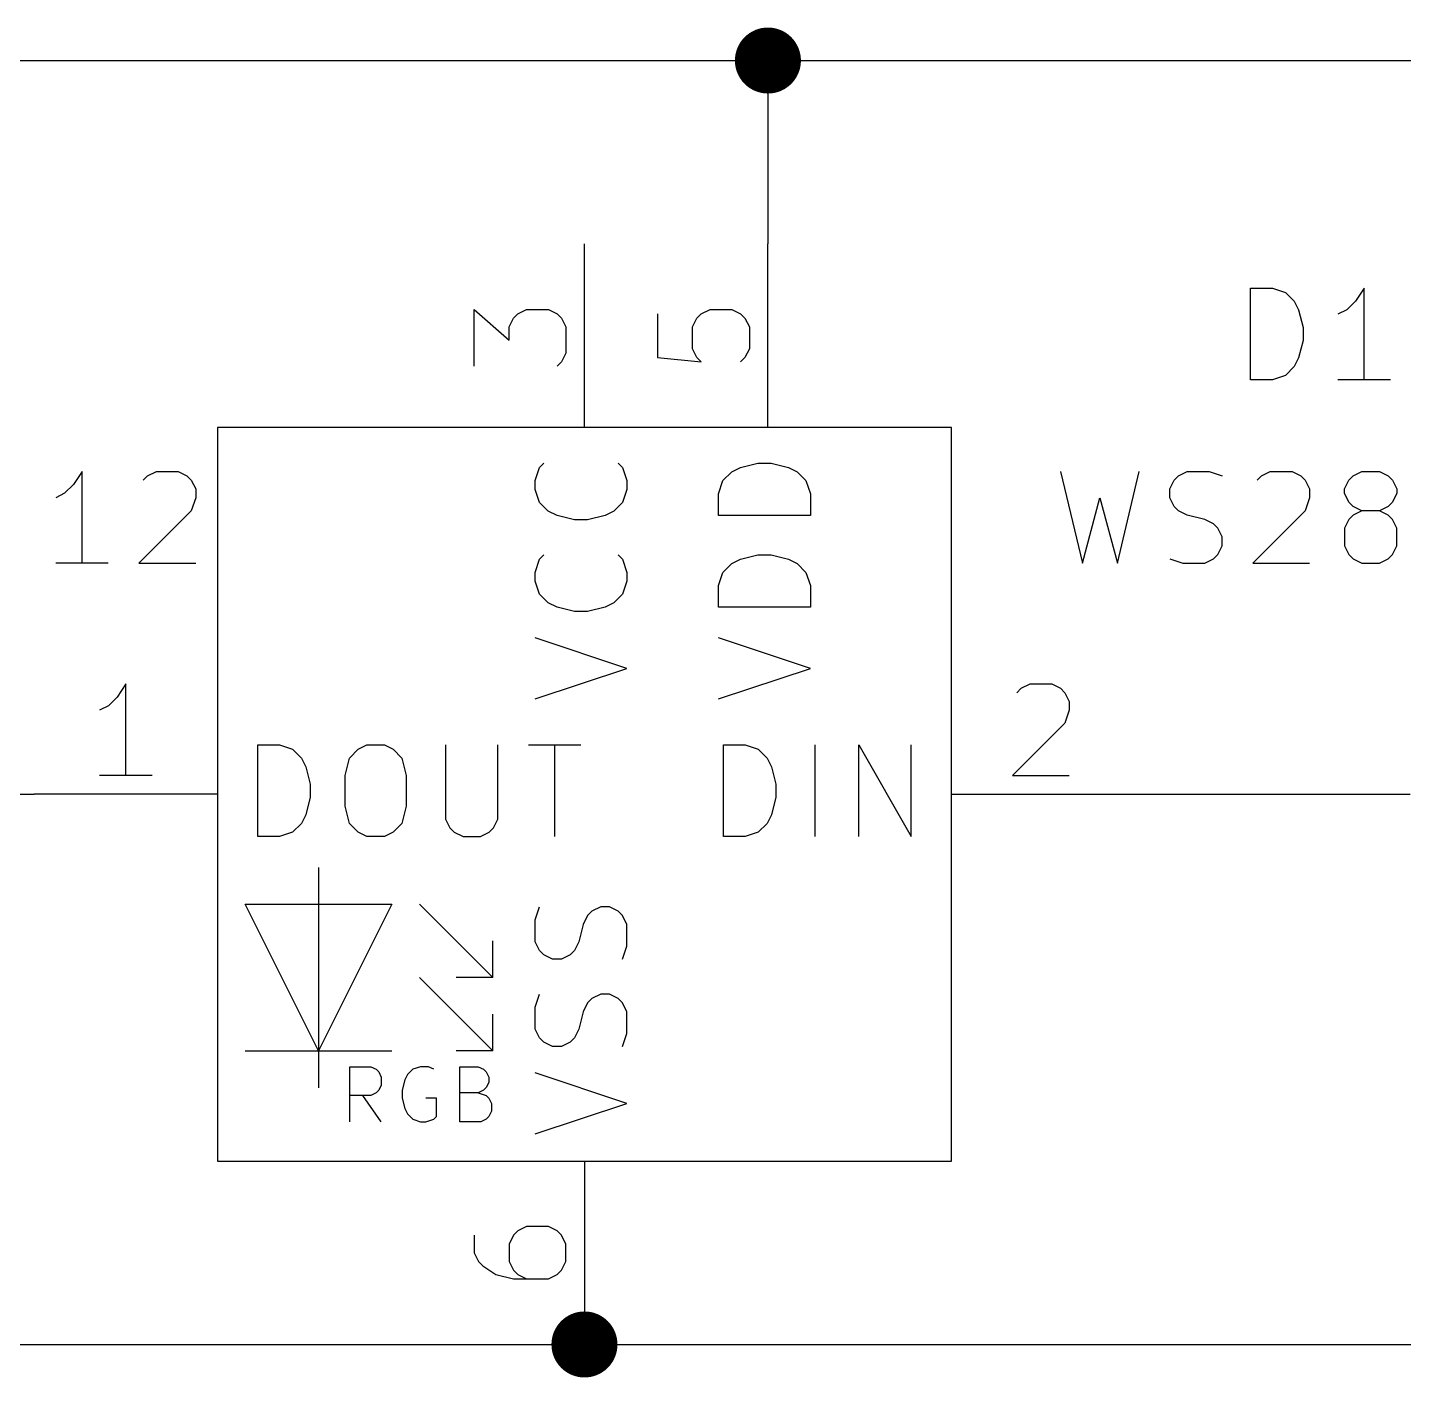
# Model space of a CAD drawing. Extents: x 0.4 to 11.3, y -7.9 to -0.4.
# Drawn here: x 4.096 to 4.846, y -3.768 to -3.032 of the extents above; entities that cross this region are included whole.
import ezdxf

# ---------------------------------------------------------------- set-up
doc = ezdxf.new("R2010")
doc.units = 0
doc.header["$MEASUREMENT"] = 0
for name, color, linetype in [('CYAN2', 4, 'CONTINUOUS'), ('GREEN3', 91, 'CONTINUOUS'), ('LYELLOW', 51, 'CONTINUOUS'), ('RED2', 1, 'CONTINUOUS'), ('RED3', 11, 'CONTINUOUS')]:
    doc.layers.add(name, color=color, linetype=linetype)

msp = doc.modelspace()

# ---------------------------------------------------------------- linework, layer by layer
at = {"layer": 'CYAN2', "linetype": 'CONTINUOUS'}
for p, q in [((4.76309, -3.22404), (4.76309, -3.17404)), ((4.76309, -3.17404), (4.775, -3.17404)), ((4.76309, -3.22404), (4.76309, -3.17404)), ((4.76309, -3.17404), (4.775, -3.17404)), ((4.775, -3.17404), (4.78214, -3.17642)), ((4.775, -3.17404), (4.78214, -3.17642)), ((4.78214, -3.17642), (4.7869, -3.18119)), ((4.78214, -3.17642), (4.7869, -3.18119)), ((4.825, -3.17404), (4.82024, -3.18119)), ((4.825, -3.17404), (4.82024, -3.18119)), ((4.825, -3.22404), (4.825, -3.17404)), ((4.825, -3.22404), (4.825, -3.17404)), ((4.7869, -3.18119), (4.78928, -3.18594)), ((4.7869, -3.18119), (4.78928, -3.18594)), ((4.78928, -3.18594), (4.79166, -3.19547)), ((4.78928, -3.18594), (4.79166, -3.19547)), ((4.81547, -3.18594), (4.81071, -3.18833)), ((4.81547, -3.18594), (4.81071, -3.18833)), ((4.82024, -3.18119), (4.81547, -3.18594)), ((4.82024, -3.18119), (4.81547, -3.18594)), ((4.79166, -3.19547), (4.79166, -3.20261)), ((4.79166, -3.19547), (4.79166, -3.20261)), ((4.79166, -3.20261), (4.78928, -3.21213)), ((4.79166, -3.20261), (4.78928, -3.21213)), ((4.7869, -3.2169), (4.78214, -3.22166)), ((4.7869, -3.2169), (4.78214, -3.22166)), ((4.78928, -3.21213), (4.7869, -3.2169)), ((4.78928, -3.21213), (4.7869, -3.2169)), ((4.775, -3.22404), (4.76309, -3.22404)), ((4.775, -3.22404), (4.76309, -3.22404)), ((4.78214, -3.22166), (4.775, -3.22404)), ((4.78214, -3.22166), (4.775, -3.22404)), ((4.83928, -3.22404), (4.81071, -3.22404)), ((4.83928, -3.22404), (4.81071, -3.22404)), ((4.37551, -3.2719), (4.37789, -3.26952)), ((4.37551, -3.2719), (4.37789, -3.26952)), ((4.41837, -3.26952), (4.42075, -3.2719)), ((4.41837, -3.26952), (4.42075, -3.2719)), ((4.48504, -3.2719), (4.49456, -3.26952)), ((4.48504, -3.2719), (4.49456, -3.26952)), ((4.49456, -3.26952), (4.5017, -3.26952)), ((4.49456, -3.26952), (4.5017, -3.26952)), ((4.5017, -3.26952), (4.51122, -3.2719)), ((4.5017, -3.26952), (4.51122, -3.2719)), ((4.12619, -3.27404), (4.12143, -3.28119)), ((4.12619, -3.27404), (4.12143, -3.28119)), ((4.12619, -3.32404), (4.12619, -3.27404)), ((4.12619, -3.32404), (4.12619, -3.27404)), ((4.15952, -3.2788), (4.1619, -3.27642)), ((4.15952, -3.2788), (4.1619, -3.27642)), ((4.1619, -3.27642), (4.16666, -3.27404)), ((4.1619, -3.27642), (4.16666, -3.27404)), ((4.16666, -3.27404), (4.17857, -3.27404)), ((4.16666, -3.27404), (4.17857, -3.27404)), ((4.17857, -3.27404), (4.18333, -3.27642)), ((4.17857, -3.27404), (4.18333, -3.27642)), ((4.18333, -3.27642), (4.18571, -3.2788)), ((4.18333, -3.27642), (4.18571, -3.2788)), ((4.37313, -3.27905), (4.37551, -3.2719)), ((4.37313, -3.27905), (4.37551, -3.2719)), ((4.42075, -3.2719), (4.42313, -3.27905)), ((4.42075, -3.2719), (4.42313, -3.27905)), ((4.47551, -3.27905), (4.48028, -3.27428)), ((4.47551, -3.27905), (4.48028, -3.27428)), ((4.48028, -3.27428), (4.48504, -3.2719)), ((4.48028, -3.27428), (4.48504, -3.2719)), ((4.51122, -3.2719), (4.51599, -3.27428)), ((4.51122, -3.2719), (4.51599, -3.27428)), ((4.51599, -3.27428), (4.52075, -3.27905)), ((4.51599, -3.27428), (4.52075, -3.27905)), ((4.65952, -3.27404), (4.67143, -3.32404)), ((4.65952, -3.27404), (4.67143, -3.32404)), ((4.69048, -3.32404), (4.70238, -3.27404)), ((4.69048, -3.32404), (4.70238, -3.27404)), ((4.72143, -3.2788), (4.72381, -3.27642)), ((4.72143, -3.2788), (4.72381, -3.27642)), ((4.72381, -3.27642), (4.72857, -3.27404)), ((4.72381, -3.27642), (4.72857, -3.27404)), ((4.72857, -3.27404), (4.74047, -3.27404)), ((4.72857, -3.27404), (4.74047, -3.27404)), ((4.74047, -3.27404), (4.74762, -3.27642)), ((4.74047, -3.27404), (4.74762, -3.27642)), ((4.76667, -3.2788), (4.76904, -3.27642)), ((4.76667, -3.2788), (4.76904, -3.27642)), ((4.76904, -3.27642), (4.77381, -3.27404)), ((4.76904, -3.27642), (4.77381, -3.27404)), ((4.77381, -3.27404), (4.78571, -3.27404)), ((4.77381, -3.27404), (4.78571, -3.27404)), ((4.78571, -3.27404), (4.79047, -3.27642)), ((4.78571, -3.27404), (4.79047, -3.27642)), ((4.79047, -3.27642), (4.79285, -3.2788)), ((4.79047, -3.27642), (4.79285, -3.2788)), ((4.81666, -3.2788), (4.81904, -3.27642)), ((4.81666, -3.2788), (4.81904, -3.27642)), ((4.81904, -3.27642), (4.82381, -3.27404)), ((4.81904, -3.27642), (4.82381, -3.27404)), ((4.82381, -3.27404), (4.83333, -3.27404)), ((4.82381, -3.27404), (4.83333, -3.27404)), ((4.83333, -3.27404), (4.83809, -3.27642)), ((4.83333, -3.27404), (4.83809, -3.27642)), ((4.83809, -3.27642), (4.84047, -3.2788)), ((4.83809, -3.27642), (4.84047, -3.2788)), ((4.12143, -3.28119), (4.11666, -3.28594)), ((4.12143, -3.28119), (4.11666, -3.28594)), ((4.18571, -3.2788), (4.18809, -3.28356)), ((4.18571, -3.2788), (4.18809, -3.28356)), ((4.18809, -3.28356), (4.18809, -3.28833)), ((4.18809, -3.28356), (4.18809, -3.28833)), ((4.37313, -3.28381), (4.37313, -3.27905)), ((4.37313, -3.28381), (4.37313, -3.27905)), ((4.37551, -3.29095), (4.37313, -3.28381)), ((4.37551, -3.29095), (4.37313, -3.28381)), ((4.42313, -3.28381), (4.42075, -3.29095)), ((4.42313, -3.28381), (4.42075, -3.29095)), ((4.42313, -3.27905), (4.42313, -3.28381)), ((4.42313, -3.27905), (4.42313, -3.28381)), ((4.47313, -3.28619), (4.47551, -3.27905)), ((4.47313, -3.28619), (4.47551, -3.27905)), ((4.52075, -3.27905), (4.52313, -3.28619)), ((4.52075, -3.27905), (4.52313, -3.28619)), ((4.71905, -3.28356), (4.72143, -3.2788)), ((4.71905, -3.28356), (4.72143, -3.2788)), ((4.71905, -3.28833), (4.71905, -3.28356)), ((4.71905, -3.28833), (4.71905, -3.28356)), ((4.79285, -3.2788), (4.79524, -3.28356)), ((4.79285, -3.2788), (4.79524, -3.28356)), ((4.79524, -3.28356), (4.79524, -3.28833)), ((4.79524, -3.28356), (4.79524, -3.28833)), ((4.81428, -3.28356), (4.81666, -3.2788)), ((4.81428, -3.28356), (4.81666, -3.2788)), ((4.81428, -3.28594), (4.81428, -3.28356)), ((4.81428, -3.28594), (4.81428, -3.28356)), ((4.84047, -3.2788), (4.84285, -3.28356)), ((4.84047, -3.2788), (4.84285, -3.28356)), ((4.84285, -3.28356), (4.84285, -3.28594)), ((4.84285, -3.28356), (4.84285, -3.28594)), ((4.11666, -3.28594), (4.1119, -3.28833)), ((4.11666, -3.28594), (4.1119, -3.28833)), ((4.18809, -3.28833), (4.18571, -3.29547)), ((4.18809, -3.28833), (4.18571, -3.29547)), ((4.38028, -3.29571), (4.37551, -3.29095)), ((4.38028, -3.29571), (4.37551, -3.29095)), ((4.42075, -3.29095), (4.41599, -3.29571)), ((4.42075, -3.29095), (4.41599, -3.29571)), ((4.47313, -3.29809), (4.47313, -3.28619)), ((4.47313, -3.29809), (4.47313, -3.28619)), ((4.52313, -3.28619), (4.52313, -3.29809)), ((4.52313, -3.28619), (4.52313, -3.29809)), ((4.67143, -3.32404), (4.68095, -3.28833)), ((4.67143, -3.32404), (4.68095, -3.28833)), ((4.68095, -3.28833), (4.69048, -3.32404)), ((4.68095, -3.28833), (4.69048, -3.32404)), ((4.72143, -3.29309), (4.71905, -3.28833)), ((4.72143, -3.29309), (4.71905, -3.28833)), ((4.79524, -3.28833), (4.79285, -3.29547)), ((4.79524, -3.28833), (4.79285, -3.29547)), ((4.81666, -3.29071), (4.81428, -3.28594)), ((4.81666, -3.29071), (4.81428, -3.28594)), ((4.81904, -3.29309), (4.81666, -3.29071)), ((4.81904, -3.29309), (4.81666, -3.29071)), ((4.84047, -3.29071), (4.83809, -3.29309)), ((4.84047, -3.29071), (4.83809, -3.29309)), ((4.84285, -3.28594), (4.84047, -3.29071)), ((4.84285, -3.28594), (4.84047, -3.29071)), ((4.18571, -3.29547), (4.15714, -3.32404)), ((4.18571, -3.29547), (4.15714, -3.32404)), ((4.38504, -3.29809), (4.38028, -3.29571)), ((4.38504, -3.29809), (4.38028, -3.29571)), ((4.39456, -3.30047), (4.38504, -3.29809)), ((4.39456, -3.30047), (4.38504, -3.29809)), ((4.41122, -3.29809), (4.4017, -3.30047)), ((4.41122, -3.29809), (4.4017, -3.30047)), ((4.41599, -3.29571), (4.41122, -3.29809)), ((4.41599, -3.29571), (4.41122, -3.29809)), ((4.52313, -3.29809), (4.47313, -3.29809)), ((4.52313, -3.29809), (4.47313, -3.29809)), ((4.72381, -3.29547), (4.72143, -3.29309)), ((4.72381, -3.29547), (4.72143, -3.29309)), ((4.72857, -3.29785), (4.72381, -3.29547)), ((4.72857, -3.29785), (4.72381, -3.29547)), ((4.73809, -3.30023), (4.72857, -3.29785)), ((4.73809, -3.30023), (4.72857, -3.29785)), ((4.79285, -3.29547), (4.76428, -3.32404)), ((4.79285, -3.29547), (4.76428, -3.32404)), ((4.81904, -3.29785), (4.81666, -3.30023)), ((4.81904, -3.29785), (4.81666, -3.30023)), ((4.82381, -3.29547), (4.81904, -3.29309)), ((4.82381, -3.29547), (4.81904, -3.29309)), ((4.82381, -3.29547), (4.81904, -3.29785)), ((4.82381, -3.29547), (4.81904, -3.29785)), ((4.83333, -3.29547), (4.82381, -3.29547)), ((4.83333, -3.29547), (4.82381, -3.29547)), ((4.83809, -3.29309), (4.83333, -3.29547)), ((4.83809, -3.29309), (4.83333, -3.29547)), ((4.83809, -3.29785), (4.83333, -3.29547)), ((4.83809, -3.29785), (4.83333, -3.29547)), ((4.84047, -3.30023), (4.83809, -3.29785)), ((4.84047, -3.30023), (4.83809, -3.29785)), ((4.4017, -3.30047), (4.39456, -3.30047)), ((4.4017, -3.30047), (4.39456, -3.30047)), ((4.74285, -3.30261), (4.73809, -3.30023)), ((4.74285, -3.30261), (4.73809, -3.30023)), ((4.74524, -3.30499), (4.74285, -3.30261)), ((4.74524, -3.30499), (4.74285, -3.30261)), ((4.74762, -3.30976), (4.74524, -3.30499)), ((4.74762, -3.30976), (4.74524, -3.30499)), ((4.81666, -3.30023), (4.81428, -3.30499)), ((4.81666, -3.30023), (4.81428, -3.30499)), ((4.81428, -3.30499), (4.81428, -3.31452)), ((4.81428, -3.30499), (4.81428, -3.31452)), ((4.84285, -3.30499), (4.84047, -3.30023)), ((4.84285, -3.30499), (4.84047, -3.30023)), ((4.84285, -3.31452), (4.84285, -3.30499)), ((4.84285, -3.31452), (4.84285, -3.30499)), ((4.74524, -3.31928), (4.74762, -3.31452)), ((4.74524, -3.31928), (4.74762, -3.31452)), ((4.74762, -3.31452), (4.74762, -3.30976)), ((4.74762, -3.31452), (4.74762, -3.30976)), ((4.81428, -3.31452), (4.81666, -3.31928)), ((4.81428, -3.31452), (4.81666, -3.31928)), ((4.84047, -3.31928), (4.84285, -3.31452)), ((4.84047, -3.31928), (4.84285, -3.31452)), ((4.37313, -3.32905), (4.37551, -3.3219)), ((4.37313, -3.32905), (4.37551, -3.3219)), ((4.37551, -3.3219), (4.37789, -3.31952)), ((4.37551, -3.3219), (4.37789, -3.31952)), ((4.41837, -3.31952), (4.42075, -3.3219)), ((4.41837, -3.31952), (4.42075, -3.3219)), ((4.42075, -3.3219), (4.42313, -3.32905)), ((4.42075, -3.3219), (4.42313, -3.32905)), ((4.48028, -3.32428), (4.48504, -3.3219)), ((4.48028, -3.32428), (4.48504, -3.3219)), ((4.48504, -3.3219), (4.49456, -3.31952)), ((4.48504, -3.3219), (4.49456, -3.31952)), ((4.49456, -3.31952), (4.5017, -3.31952)), ((4.49456, -3.31952), (4.5017, -3.31952)), ((4.5017, -3.31952), (4.51122, -3.3219)), ((4.5017, -3.31952), (4.51122, -3.3219)), ((4.51122, -3.3219), (4.51599, -3.32428)), ((4.51122, -3.3219), (4.51599, -3.32428)), ((4.71905, -3.32166), (4.72619, -3.32404)), ((4.71905, -3.32166), (4.72619, -3.32404)), ((4.73809, -3.32404), (4.74285, -3.32166)), ((4.73809, -3.32404), (4.74285, -3.32166)), ((4.74285, -3.32166), (4.74524, -3.31928)), ((4.74285, -3.32166), (4.74524, -3.31928)), ((4.81666, -3.31928), (4.81904, -3.32166)), ((4.81666, -3.31928), (4.81904, -3.32166)), ((4.81904, -3.32166), (4.82381, -3.32404)), ((4.81904, -3.32166), (4.82381, -3.32404)), ((4.83333, -3.32404), (4.83809, -3.32166)), ((4.83333, -3.32404), (4.83809, -3.32166)), ((4.83809, -3.32166), (4.84047, -3.31928)), ((4.83809, -3.32166), (4.84047, -3.31928)), ((4.14047, -3.32404), (4.1119, -3.32404)), ((4.14047, -3.32404), (4.1119, -3.32404)), ((4.15714, -3.32404), (4.18809, -3.32404)), ((4.15714, -3.32404), (4.18809, -3.32404)), ((4.37313, -3.33381), (4.37313, -3.32905)), ((4.37313, -3.33381), (4.37313, -3.32905)), ((4.42313, -3.32905), (4.42313, -3.33381)), ((4.42313, -3.32905), (4.42313, -3.33381)), ((4.47313, -3.33619), (4.47551, -3.32905)), ((4.47313, -3.33619), (4.47551, -3.32905)), ((4.47551, -3.32905), (4.48028, -3.32428)), ((4.47551, -3.32905), (4.48028, -3.32428)), ((4.51599, -3.32428), (4.52075, -3.32905)), ((4.51599, -3.32428), (4.52075, -3.32905)), ((4.52075, -3.32905), (4.52313, -3.33619)), ((4.52075, -3.32905), (4.52313, -3.33619)), ((4.72619, -3.32404), (4.73809, -3.32404)), ((4.72619, -3.32404), (4.73809, -3.32404)), ((4.76428, -3.32404), (4.79524, -3.32404)), ((4.76428, -3.32404), (4.79524, -3.32404)), ((4.82381, -3.32404), (4.83333, -3.32404)), ((4.82381, -3.32404), (4.83333, -3.32404)), ((4.37551, -3.34095), (4.37313, -3.33381)), ((4.37551, -3.34095), (4.37313, -3.33381)), ((4.42313, -3.33381), (4.42075, -3.34095)), ((4.42313, -3.33381), (4.42075, -3.34095)), ((4.47313, -3.34809), (4.47313, -3.33619)), ((4.47313, -3.34809), (4.47313, -3.33619)), ((4.52313, -3.33619), (4.52313, -3.34809)), ((4.52313, -3.33619), (4.52313, -3.34809)), ((4.38028, -3.34571), (4.37551, -3.34095)), ((4.38028, -3.34571), (4.37551, -3.34095)), ((4.42075, -3.34095), (4.41599, -3.34571)), ((4.42075, -3.34095), (4.41599, -3.34571)), ((4.38504, -3.34809), (4.38028, -3.34571)), ((4.38504, -3.34809), (4.38028, -3.34571)), ((4.39456, -3.35047), (4.38504, -3.34809)), ((4.39456, -3.35047), (4.38504, -3.34809)), ((4.4017, -3.35047), (4.39456, -3.35047)), ((4.4017, -3.35047), (4.39456, -3.35047)), ((4.41122, -3.34809), (4.4017, -3.35047)), ((4.41122, -3.34809), (4.4017, -3.35047)), ((4.41599, -3.34571), (4.41122, -3.34809)), ((4.41599, -3.34571), (4.41122, -3.34809)), ((4.52313, -3.34809), (4.47313, -3.34809)), ((4.52313, -3.34809), (4.47313, -3.34809)), ((4.42313, -3.38143), (4.37313, -3.36476)), ((4.42313, -3.38143), (4.37313, -3.36476)), ((4.52313, -3.38143), (4.47313, -3.36476)), ((4.52313, -3.38143), (4.47313, -3.36476)), ((4.37313, -3.39809), (4.42313, -3.38143)), ((4.37313, -3.39809), (4.42313, -3.38143)), ((4.47313, -3.39809), (4.52313, -3.38143)), ((4.47313, -3.39809), (4.52313, -3.38143)), ((4.2219, -3.47313), (4.2219, -3.42313)), ((4.2219, -3.42313), (4.23381, -3.42313)), ((4.2219, -3.47313), (4.2219, -3.42313)), ((4.2219, -3.42313), (4.23381, -3.42313)), ((4.23381, -3.42313), (4.24095, -3.42551)), ((4.23381, -3.42313), (4.24095, -3.42551)), ((4.24095, -3.42551), (4.24571, -3.43028)), ((4.24095, -3.42551), (4.24571, -3.43028)), ((4.2719, -3.43028), (4.27667, -3.42551)), ((4.2719, -3.43028), (4.27667, -3.42551)), ((4.27667, -3.42551), (4.28143, -3.42313)), ((4.27667, -3.42551), (4.28143, -3.42313)), ((4.28143, -3.42313), (4.29095, -3.42313)), ((4.28143, -3.42313), (4.29095, -3.42313)), ((4.29095, -3.42313), (4.29571, -3.42551)), ((4.29095, -3.42313), (4.29571, -3.42551)), ((4.29571, -3.42551), (4.30047, -3.43028)), ((4.29571, -3.42551), (4.30047, -3.43028)), ((4.32428, -3.42313), (4.32428, -3.46361)), ((4.32428, -3.42313), (4.32428, -3.46361)), ((4.35285, -3.46361), (4.35285, -3.42313)), ((4.35285, -3.46361), (4.35285, -3.42313)), ((4.36952, -3.42313), (4.39809, -3.42313)), ((4.36952, -3.42313), (4.39809, -3.42313)), ((4.38381, -3.47313), (4.38381, -3.42313)), ((4.38381, -3.47313), (4.38381, -3.42313)), ((4.47571, -3.47313), (4.47571, -3.42313)), ((4.47571, -3.42313), (4.48761, -3.42313)), ((4.47571, -3.47313), (4.47571, -3.42313)), ((4.47571, -3.42313), (4.48761, -3.42313)), ((4.48761, -3.42313), (4.49476, -3.42551)), ((4.48761, -3.42313), (4.49476, -3.42551)), ((4.49476, -3.42551), (4.49952, -3.43028)), ((4.49476, -3.42551), (4.49952, -3.43028)), ((4.52571, -3.47313), (4.52571, -3.42313)), ((4.52571, -3.47313), (4.52571, -3.42313)), ((4.54952, -3.47313), (4.54952, -3.42313)), ((4.54952, -3.42313), (4.57809, -3.47313)), ((4.54952, -3.47313), (4.54952, -3.42313)), ((4.54952, -3.42313), (4.57809, -3.47313)), ((4.57809, -3.47313), (4.57809, -3.42313)), ((4.57809, -3.47313), (4.57809, -3.42313)), ((4.24571, -3.43028), (4.24809, -3.43504)), ((4.24571, -3.43028), (4.24809, -3.43504)), ((4.26952, -3.4398), (4.2719, -3.43028)), ((4.26952, -3.4398), (4.2719, -3.43028)), ((4.30047, -3.43028), (4.30285, -3.4398)), ((4.30047, -3.43028), (4.30285, -3.4398)), ((4.49952, -3.43028), (4.5019, -3.43504)), ((4.49952, -3.43028), (4.5019, -3.43504)), ((4.24809, -3.43504), (4.25047, -3.44456)), ((4.24809, -3.43504), (4.25047, -3.44456)), ((4.26952, -3.45646), (4.26952, -3.4398)), ((4.26952, -3.45646), (4.26952, -3.4398)), ((4.30285, -3.4398), (4.30285, -3.45646)), ((4.30285, -3.4398), (4.30285, -3.45646)), ((4.5019, -3.43504), (4.50428, -3.44456)), ((4.5019, -3.43504), (4.50428, -3.44456)), ((4.25047, -3.44456), (4.25047, -3.4517)), ((4.25047, -3.44456), (4.25047, -3.4517)), ((4.50428, -3.44456), (4.50428, -3.4517)), ((4.50428, -3.44456), (4.50428, -3.4517)), ((4.25047, -3.4517), (4.24809, -3.46122)), ((4.25047, -3.4517), (4.24809, -3.46122)), ((4.2719, -3.46599), (4.26952, -3.45646)), ((4.2719, -3.46599), (4.26952, -3.45646)), ((4.30285, -3.45646), (4.30047, -3.46599)), ((4.30285, -3.45646), (4.30047, -3.46599)), ((4.50428, -3.4517), (4.5019, -3.46122)), ((4.50428, -3.4517), (4.5019, -3.46122)), ((4.24809, -3.46122), (4.24571, -3.46599)), ((4.24809, -3.46122), (4.24571, -3.46599)), ((4.32428, -3.46361), (4.32667, -3.46837)), ((4.32428, -3.46361), (4.32667, -3.46837)), ((4.35048, -3.46837), (4.35285, -3.46361)), ((4.35048, -3.46837), (4.35285, -3.46361)), ((4.5019, -3.46122), (4.49952, -3.46599)), ((4.5019, -3.46122), (4.49952, -3.46599)), ((4.24095, -3.47075), (4.23381, -3.47313)), ((4.24095, -3.47075), (4.23381, -3.47313)), ((4.24571, -3.46599), (4.24095, -3.47075)), ((4.24571, -3.46599), (4.24095, -3.47075)), ((4.27667, -3.47075), (4.2719, -3.46599)), ((4.27667, -3.47075), (4.2719, -3.46599)), ((4.28143, -3.47313), (4.27667, -3.47075)), ((4.28143, -3.47313), (4.27667, -3.47075)), ((4.29571, -3.47075), (4.29095, -3.47313)), ((4.29571, -3.47075), (4.29095, -3.47313)), ((4.30047, -3.46599), (4.29571, -3.47075)), ((4.30047, -3.46599), (4.29571, -3.47075)), ((4.32667, -3.46837), (4.32905, -3.47075)), ((4.32667, -3.46837), (4.32905, -3.47075)), ((4.32905, -3.47075), (4.33381, -3.47313)), ((4.32905, -3.47075), (4.33381, -3.47313)), ((4.34333, -3.47313), (4.34809, -3.47075)), ((4.34333, -3.47313), (4.34809, -3.47075)), ((4.34809, -3.47075), (4.35048, -3.46837)), ((4.34809, -3.47075), (4.35048, -3.46837)), ((4.49476, -3.47075), (4.48761, -3.47313)), ((4.49476, -3.47075), (4.48761, -3.47313)), ((4.49952, -3.46599), (4.49476, -3.47075)), ((4.49952, -3.46599), (4.49476, -3.47075)), ((4.23381, -3.47313), (4.2219, -3.47313)), ((4.23381, -3.47313), (4.2219, -3.47313)), ((4.29095, -3.47313), (4.28143, -3.47313)), ((4.29095, -3.47313), (4.28143, -3.47313)), ((4.33381, -3.47313), (4.34333, -3.47313)), ((4.33381, -3.47313), (4.34333, -3.47313)), ((4.48761, -3.47313), (4.47571, -3.47313)), ((4.48761, -3.47313), (4.47571, -3.47313)), ((4.37313, -3.51857), (4.37551, -3.51143)), ((4.37313, -3.51857), (4.37551, -3.51143)), ((4.4017, -3.51619), (4.39932, -3.52095)), ((4.4017, -3.51619), (4.39932, -3.52095)), ((4.40408, -3.51381), (4.4017, -3.51619)), ((4.40408, -3.51381), (4.4017, -3.51619)), ((4.40885, -3.51143), (4.40408, -3.51381)), ((4.40885, -3.51143), (4.40408, -3.51381)), ((4.41361, -3.51143), (4.40885, -3.51143)), ((4.41361, -3.51143), (4.40885, -3.51143)), ((4.41837, -3.51381), (4.41361, -3.51143)), ((4.41837, -3.51381), (4.41361, -3.51143)), ((4.42075, -3.51619), (4.41837, -3.51381)), ((4.42075, -3.51619), (4.41837, -3.51381)), ((4.42313, -3.52095), (4.42075, -3.51619)), ((4.42313, -3.52095), (4.42075, -3.51619)), ((4.37313, -3.53047), (4.37313, -3.51857)), ((4.37313, -3.53047), (4.37313, -3.51857)), ((4.39932, -3.52095), (4.39694, -3.53047)), ((4.39932, -3.52095), (4.39694, -3.53047)), ((4.42313, -3.53285), (4.42313, -3.52095)), ((4.42313, -3.53285), (4.42313, -3.52095)), ((4.37551, -3.53524), (4.37313, -3.53047)), ((4.37551, -3.53524), (4.37313, -3.53047)), ((4.39694, -3.53047), (4.39456, -3.53524)), ((4.39694, -3.53047), (4.39456, -3.53524)), ((4.37789, -3.53762), (4.37551, -3.53524)), ((4.37789, -3.53762), (4.37551, -3.53524)), ((4.38265, -3.54), (4.37789, -3.53762)), ((4.38265, -3.54), (4.37789, -3.53762)), ((4.38742, -3.54), (4.38265, -3.54)), ((4.38742, -3.54), (4.38265, -3.54)), ((4.39218, -3.53762), (4.38742, -3.54)), ((4.39218, -3.53762), (4.38742, -3.54)), ((4.39456, -3.53524), (4.39218, -3.53762)), ((4.39456, -3.53524), (4.39218, -3.53762)), ((4.42075, -3.54), (4.42313, -3.53285)), ((4.42075, -3.54), (4.42313, -3.53285)), ((4.37313, -3.56619), (4.37551, -3.55904)), ((4.37313, -3.56619), (4.37551, -3.55904)), ((4.40408, -3.56143), (4.4017, -3.56381)), ((4.40408, -3.56143), (4.4017, -3.56381)), ((4.40885, -3.55904), (4.40408, -3.56143)), ((4.40885, -3.55904), (4.40408, -3.56143)), ((4.41361, -3.55904), (4.40885, -3.55904)), ((4.41361, -3.55904), (4.40885, -3.55904)), ((4.41837, -3.56143), (4.41361, -3.55904)), ((4.41837, -3.56143), (4.41361, -3.55904)), ((4.42075, -3.56381), (4.41837, -3.56143)), ((4.42075, -3.56381), (4.41837, -3.56143)), ((4.37313, -3.57809), (4.37313, -3.56619)), ((4.37313, -3.57809), (4.37313, -3.56619)), ((4.39932, -3.56857), (4.39694, -3.57809)), ((4.39932, -3.56857), (4.39694, -3.57809)), ((4.4017, -3.56381), (4.39932, -3.56857)), ((4.4017, -3.56381), (4.39932, -3.56857)), ((4.42313, -3.56857), (4.42075, -3.56381)), ((4.42313, -3.56857), (4.42075, -3.56381)), ((4.42313, -3.58047), (4.42313, -3.56857)), ((4.42313, -3.58047), (4.42313, -3.56857)), ((4.37551, -3.58285), (4.37313, -3.57809)), ((4.37551, -3.58285), (4.37313, -3.57809)), ((4.37789, -3.58524), (4.37551, -3.58285)), ((4.37789, -3.58524), (4.37551, -3.58285)), ((4.39456, -3.58285), (4.39218, -3.58524)), ((4.39456, -3.58285), (4.39218, -3.58524)), ((4.39694, -3.57809), (4.39456, -3.58285)), ((4.39694, -3.57809), (4.39456, -3.58285)), ((4.42075, -3.58761), (4.42313, -3.58047)), ((4.42075, -3.58761), (4.42313, -3.58047)), ((4.38265, -3.58761), (4.37789, -3.58524)), ((4.38265, -3.58761), (4.37789, -3.58524)), ((4.38742, -3.58761), (4.38265, -3.58761)), ((4.38742, -3.58761), (4.38265, -3.58761)), ((4.39218, -3.58524), (4.38742, -3.58761)), ((4.39218, -3.58524), (4.38742, -3.58761)), ((4.42313, -3.61857), (4.37313, -3.6019)), ((4.42313, -3.61857), (4.37313, -3.6019)), ((4.37313, -3.63524), (4.42313, -3.61857)), ((4.37313, -3.63524), (4.42313, -3.61857))]:
    msp.add_line(p, q, dxfattribs=at)
at = {"layer": 'GREEN3', "linetype": 'CONTINUOUS'}
for p, q in [((3.75, -3.05), (4.5, -3.05)), ((4.5, -3.05), (5.25, -3.05)), ((4.5, -3.05), (4.5, -3.15)), ((3.95, -3.45), (4.1, -3.45)), ((4.7, -3.45), (4.85, -3.45)), ((3.65, -3.75), (4.4, -3.75)), ((4.4, -3.75), (5.15, -3.75))]:
    msp.add_line(p, q, dxfattribs=at)
at = {"layer": 'GREEN3', "const_width": 0.018}
for points in [[(4.491, -3.05, 1), (4.509, -3.05, 1)], [(4.391, -3.75, 1), (4.409, -3.75, 1)]]:
    msp.add_lwpolyline(points, format="xyb", close=True, dxfattribs=at)
at = {"layer": 'LYELLOW', "linetype": 'CONTINUOUS'}
for p, q in [((4.2, -3.25), (4.2, -3.65)), ((4.6, -3.25), (4.2, -3.25)), ((4.6, -3.65), (4.6, -3.25)), ((4.2, -3.65), (4.6, -3.65))]:
    msp.add_line(p, q, dxfattribs=at)
at = {"layer": 'RED2', "linetype": 'CONTINUOUS'}
for p, q in [((4.4, -3.25), (4.4, -3.15)), ((4.4, -3.25), (4.4, -3.15)), ((4.5, -3.25), (4.5, -3.15)), ((4.5, -3.25), (4.5, -3.15)), ((4.2, -3.25), (4.2, -3.65)), ((4.6, -3.25), (4.2, -3.25)), ((4.6, -3.65), (4.6, -3.25)), ((4.2, -3.45), (4.1, -3.45)), ((4.2, -3.45), (4.1, -3.45)), ((4.6, -3.45), (4.7, -3.45)), ((4.6, -3.45), (4.7, -3.45)), ((4.255, -3.49), (4.255, -3.59)), ((4.215, -3.51), (4.295, -3.51)), ((4.255, -3.59), (4.215, -3.51)), ((4.295, -3.51), (4.255, -3.59)), ((4.31, -3.51), (4.35, -3.55)), ((4.35, -3.55), (4.35, -3.53)), ((4.31, -3.55), (4.35, -3.59)), ((4.35, -3.55), (4.33, -3.55)), ((4.35, -3.59), (4.35, -3.57)), ((4.215, -3.59), (4.295, -3.59)), ((4.255, -3.59), (4.255, -3.61)), ((4.35, -3.59), (4.33, -3.59)), ((4.27214, -3.62856), (4.27214, -3.59856)), ((4.27214, -3.59856), (4.28357, -3.59856)), ((4.28357, -3.59856), (4.28643, -3.59999)), ((4.28643, -3.59999), (4.28785, -3.60142)), ((4.30643, -3.59999), (4.30357, -3.60285)), ((4.31071, -3.59856), (4.30643, -3.59999)), ((4.315, -3.59856), (4.31071, -3.59856)), ((4.31785, -3.59999), (4.315, -3.59856)), ((4.33214, -3.62856), (4.33214, -3.59856)), ((4.33214, -3.59856), (4.34214, -3.59856)), ((4.34214, -3.59856), (4.345, -3.59999)), ((4.345, -3.59999), (4.34643, -3.60142)), ((4.28785, -3.60142), (4.28928, -3.60428)), ((4.28928, -3.60428), (4.28928, -3.60856)), ((4.30214, -3.60571), (4.30071, -3.61142)), ((4.30357, -3.60285), (4.30214, -3.60571)), ((4.34643, -3.60142), (4.34785, -3.60428)), ((4.34785, -3.60714), (4.34643, -3.60999)), ((4.34785, -3.60428), (4.34785, -3.60714)), ((4.28357, -3.61428), (4.27214, -3.61428)), ((4.28928, -3.62856), (4.27928, -3.61428)), ((4.28643, -3.61285), (4.28357, -3.61428)), ((4.28785, -3.61142), (4.28643, -3.61285)), ((4.28928, -3.60856), (4.28785, -3.61142)), ((4.30071, -3.61142), (4.30071, -3.61571)), ((4.34214, -3.61285), (4.33214, -3.61285)), ((4.345, -3.61142), (4.34214, -3.61285)), ((4.34214, -3.61285), (4.34643, -3.61428)), ((4.34643, -3.60999), (4.345, -3.61142)), ((4.34643, -3.61428), (4.34785, -3.61571)), ((4.30071, -3.61571), (4.30214, -3.62142)), ((4.30214, -3.62142), (4.30357, -3.62428)), ((4.31928, -3.61571), (4.31357, -3.61571)), ((4.31928, -3.62571), (4.31928, -3.61571)), ((4.34785, -3.61571), (4.34928, -3.61856)), ((4.34928, -3.61856), (4.34928, -3.62285)), ((4.30357, -3.62428), (4.30643, -3.62714)), ((4.30643, -3.62714), (4.31071, -3.62856)), ((4.31071, -3.62856), (4.31357, -3.62856)), ((4.31357, -3.62856), (4.31785, -3.62714)), ((4.31785, -3.62714), (4.31928, -3.62571)), ((4.34357, -3.62856), (4.33214, -3.62856)), ((4.34643, -3.62714), (4.34357, -3.62856)), ((4.34785, -3.62571), (4.34643, -3.62714)), ((4.34928, -3.62285), (4.34785, -3.62571)), ((4.2, -3.65), (4.6, -3.65)), ((4.4, -3.65), (4.4, -3.75)), ((4.4, -3.65), (4.4, -3.75))]:
    msp.add_line(p, q, dxfattribs=at)
at = {"layer": 'RED3', "linetype": 'CONTINUOUS'}
for p, q in [((4.33988, -3.21666), (4.33988, -3.18571)), ((4.33988, -3.18571), (4.35893, -3.20238)), ((4.33988, -3.21666), (4.33988, -3.18571)), ((4.33988, -3.18571), (4.35893, -3.20238)), ((4.36369, -3.18809), (4.36845, -3.18571)), ((4.36369, -3.18809), (4.36845, -3.18571)), ((4.36845, -3.18571), (4.38035, -3.18571)), ((4.36845, -3.18571), (4.38035, -3.18571)), ((4.38035, -3.18571), (4.38512, -3.18809)), ((4.38035, -3.18571), (4.38512, -3.18809)), ((4.46369, -3.18809), (4.46845, -3.18571)), ((4.46369, -3.18809), (4.46845, -3.18571)), ((4.46845, -3.18571), (4.48035, -3.18571)), ((4.46845, -3.18571), (4.48035, -3.18571)), ((4.48035, -3.18571), (4.48512, -3.18809)), ((4.48035, -3.18571), (4.48512, -3.18809)), ((4.35893, -3.19523), (4.36131, -3.19047)), ((4.35893, -3.19523), (4.36131, -3.19047)), ((4.36131, -3.19047), (4.36369, -3.18809)), ((4.36131, -3.19047), (4.36369, -3.18809)), ((4.38512, -3.18809), (4.3875, -3.19047)), ((4.38512, -3.18809), (4.3875, -3.19047)), ((4.3875, -3.19047), (4.38988, -3.19523)), ((4.3875, -3.19047), (4.38988, -3.19523)), ((4.43988, -3.18809), (4.43988, -3.2119)), ((4.43988, -3.18809), (4.43988, -3.2119)), ((4.45893, -3.19523), (4.46131, -3.19047)), ((4.45893, -3.19523), (4.46131, -3.19047)), ((4.46131, -3.19047), (4.46369, -3.18809)), ((4.46131, -3.19047), (4.46369, -3.18809)), ((4.48512, -3.18809), (4.4875, -3.19047)), ((4.48512, -3.18809), (4.4875, -3.19047)), ((4.4875, -3.19047), (4.48988, -3.19523)), ((4.4875, -3.19047), (4.48988, -3.19523)), ((4.35893, -3.20238), (4.35893, -3.19523)), ((4.35893, -3.20238), (4.35893, -3.19523)), ((4.38988, -3.19523), (4.38988, -3.20952)), ((4.38988, -3.19523), (4.38988, -3.20952)), ((4.45893, -3.20714), (4.45893, -3.19523)), ((4.45893, -3.20714), (4.45893, -3.19523)), ((4.48988, -3.19523), (4.48988, -3.20714)), ((4.48988, -3.19523), (4.48988, -3.20714)), ((4.38988, -3.20952), (4.3875, -3.21428)), ((4.38988, -3.20952), (4.3875, -3.21428)), ((4.46131, -3.2119), (4.45893, -3.20714)), ((4.46131, -3.2119), (4.45893, -3.20714)), ((4.48988, -3.20714), (4.4875, -3.2119)), ((4.48988, -3.20714), (4.4875, -3.2119)), ((4.3875, -3.21428), (4.38512, -3.21666)), ((4.3875, -3.21428), (4.38512, -3.21666)), ((4.43988, -3.2119), (4.46369, -3.21428)), ((4.43988, -3.2119), (4.46369, -3.21428)), ((4.46369, -3.21428), (4.46131, -3.2119)), ((4.46369, -3.21428), (4.46131, -3.2119)), ((4.4875, -3.2119), (4.48512, -3.21428)), ((4.4875, -3.2119), (4.48512, -3.21428)), ((4.15, -3.38988), (4.14524, -3.39702)), ((4.15, -3.38988), (4.14524, -3.39702)), ((4.15, -3.43988), (4.15, -3.38988)), ((4.15, -3.43988), (4.15, -3.38988)), ((4.63809, -3.39226), (4.64286, -3.38988)), ((4.63809, -3.39226), (4.64286, -3.38988)), ((4.64286, -3.38988), (4.65476, -3.38988)), ((4.64286, -3.38988), (4.65476, -3.38988)), ((4.65476, -3.38988), (4.65952, -3.39226)), ((4.65476, -3.38988), (4.65952, -3.39226)), ((4.14524, -3.39702), (4.14048, -3.40178)), ((4.14524, -3.39702), (4.14048, -3.40178)), ((4.63572, -3.39464), (4.63809, -3.39226)), ((4.63572, -3.39464), (4.63809, -3.39226)), ((4.65952, -3.39226), (4.66191, -3.39464)), ((4.65952, -3.39226), (4.66191, -3.39464)), ((4.66191, -3.39464), (4.66429, -3.3994)), ((4.66191, -3.39464), (4.66429, -3.3994)), ((4.14048, -3.40178), (4.13572, -3.40417)), ((4.14048, -3.40178), (4.13572, -3.40417)), ((4.66429, -3.40417), (4.66191, -3.41131)), ((4.66429, -3.40417), (4.66191, -3.41131)), ((4.66429, -3.3994), (4.66429, -3.40417)), ((4.66429, -3.3994), (4.66429, -3.40417)), ((4.66191, -3.41131), (4.63333, -3.43988)), ((4.66191, -3.41131), (4.63333, -3.43988)), ((4.16429, -3.43988), (4.13572, -3.43988)), ((4.16429, -3.43988), (4.13572, -3.43988)), ((4.63333, -3.43988), (4.66429, -3.43988)), ((4.63333, -3.43988), (4.66429, -3.43988)), ((4.36369, -3.68809), (4.36131, -3.69047)), ((4.36369, -3.68809), (4.36131, -3.69047)), ((4.36845, -3.68571), (4.36369, -3.68809)), ((4.36845, -3.68571), (4.36369, -3.68809)), ((4.38035, -3.68571), (4.36845, -3.68571)), ((4.38035, -3.68571), (4.36845, -3.68571)), ((4.38512, -3.68809), (4.38035, -3.68571)), ((4.38512, -3.68809), (4.38035, -3.68571)), ((4.3875, -3.69047), (4.38512, -3.68809)), ((4.3875, -3.69047), (4.38512, -3.68809)), ((4.33988, -3.69047), (4.33988, -3.7)), ((4.33988, -3.69047), (4.33988, -3.7)), ((4.36131, -3.69047), (4.35893, -3.69523)), ((4.36131, -3.69047), (4.35893, -3.69523)), ((4.35893, -3.69523), (4.35893, -3.70476)), ((4.35893, -3.69523), (4.35893, -3.70476)), ((4.38988, -3.69523), (4.3875, -3.69047)), ((4.38988, -3.69523), (4.3875, -3.69047)), ((4.38988, -3.70476), (4.38988, -3.69523)), ((4.38988, -3.70476), (4.38988, -3.69523)), ((4.33988, -3.7), (4.34226, -3.70476)), ((4.33988, -3.7), (4.34226, -3.70476)), ((4.34226, -3.70476), (4.34464, -3.70714)), ((4.34226, -3.70476), (4.34464, -3.70714)), ((4.35893, -3.70476), (4.36131, -3.70952)), ((4.35893, -3.70476), (4.36131, -3.70952)), ((4.3875, -3.70952), (4.38988, -3.70476)), ((4.3875, -3.70952), (4.38988, -3.70476)), ((4.34464, -3.70714), (4.35178, -3.7119)), ((4.34464, -3.70714), (4.35178, -3.7119)), ((4.35178, -3.7119), (4.36131, -3.71428)), ((4.35178, -3.7119), (4.36131, -3.71428)), ((4.36131, -3.70952), (4.36369, -3.7119)), ((4.36131, -3.70952), (4.36369, -3.7119)), ((4.36369, -3.7119), (4.36845, -3.71428)), ((4.36369, -3.7119), (4.36845, -3.71428)), ((4.38035, -3.71428), (4.38512, -3.7119)), ((4.38035, -3.71428), (4.38512, -3.7119)), ((4.38512, -3.7119), (4.3875, -3.70952)), ((4.38512, -3.7119), (4.3875, -3.70952)), ((4.36131, -3.71428), (4.38035, -3.71428)), ((4.36131, -3.71428), (4.38035, -3.71428))]:
    msp.add_line(p, q, dxfattribs=at)

doc.saveas('drawing.dxf')
